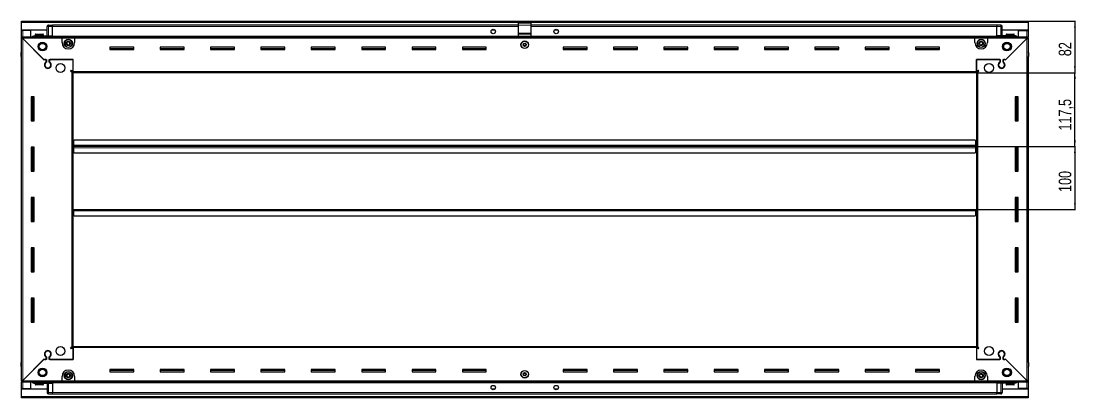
# Model space of a CAD drawing. Header units: millimetres. Extents: x 1132 to 7268, y -1337 to 1928.
# Drawn here: x 5592 to 7268, y 1148 to 1747 of the extents above; entities that cross this region are included whole.
import ezdxf

# ---------------------------------------------------------------- set-up
doc = ezdxf.new("R2010")
doc.units = ezdxf.units.MM
doc.layers.add('FORMAT', color=7, linetype='Continuous')
doc.styles.add('SLDTEXTSTYLE0', font='TXT', dxfattribs={"width": 0.75})
doc.dimstyles.new('SLDDIMSTYLE0', dxfattribs={"dimtxt": 20, "dimasz": 10, "dimexe": 0, "dimexo": 0.0625, "dimgap": 5, "dimtad": 2, "dimdec": 1, "dimrnd": 1e-09, "dimzin": 12, "dimdsep": 46, "dimtxsty": 'SLDTEXTSTYLE0', "dimsah": 1, "dimcen": 0.09, "dimadec": 0, "dimazin": 3, "dimtfac": 1, "dimtofl": 0, "dimtmove": 0, "dimatfit": 3, "dimfxl": 0, "dimfrac": 2, "dimtolj": 1, "dimtzin": 12, "dimarcsym": 0})

# ---------------------------------------------------------------- blocks, each defined once
blk = doc.blocks.new('_D_6')
at = {"layer": 'FORMAT'}
for p, q in [((7191.8, 1746.6), (7267.3, 1746.6)), ((7266.3, 1746.6), (7266.3, 1664.6)), ((7109.8, 1664.6), (7267.3, 1664.6))]:
    blk.add_line(p, q, dxfattribs=at)
for points in [[(7266.3, 1746.6), (7264.8, 1736.6), (7267.8, 1736.6)], [(7266.3, 1664.6), (7267.8, 1674.6), (7264.8, 1674.6)]]:
    blk.add_solid(points, dxfattribs=at)
at = {"layer": 'FORMAT', "insert": (7240.5, 1690.8), "char_height": 20, "attachment_point": 1, "rotation": 90, "style": 'SLDTEXTSTYLE0'}
blk.add_mtext('82', dxfattribs=at)
blk = doc.blocks.new('_D_7')
at = {"layer": 'FORMAT'}
for p, q in [((7109.8, 1664.6), (7267.3, 1664.6)), ((7266.3, 1547.1), (7266.3, 1664.6)), ((7108.8, 1547.1), (7267.3, 1547.1))]:
    blk.add_line(p, q, dxfattribs=at)
for points in [[(7266.3, 1664.6), (7264.8, 1654.6), (7267.8, 1654.6)], [(7266.3, 1547.1), (7267.8, 1557.1), (7264.8, 1557.1)]]:
    blk.add_solid(points, dxfattribs=at)
at = {"layer": 'FORMAT', "insert": (7240.5, 1572.6), "char_height": 20, "attachment_point": 1, "rotation": 90, "style": 'SLDTEXTSTYLE0'}
blk.add_mtext('117,5', dxfattribs=at)
blk = doc.blocks.new('_D_8')
at = {"layer": 'FORMAT'}
for p, q in [((7108.8, 1547.1), (7267.3, 1547.1)), ((7266.3, 1547.1), (7266.3, 1447.1)), ((7108.8, 1447.1), (7267.3, 1447.1))]:
    blk.add_line(p, q, dxfattribs=at)
for points in [[(7266.3, 1547.1), (7264.8, 1537.1), (7267.8, 1537.1)], [(7266.3, 1447.1), (7267.8, 1457.1), (7264.8, 1457.1)]]:
    blk.add_solid(points, dxfattribs=at)
at = {"layer": 'FORMAT', "insert": (7240.5, 1474.9), "char_height": 20, "attachment_point": 1, "rotation": 90, "style": 'SLDTEXTSTYLE0'}
blk.add_mtext('100', dxfattribs=at)

msp = doc.modelspace()

# ---------------------------------------------------------------- linework, layer by layer
at = {"color": 7, "linetype": 'Continuous', "lineweight": 25}
for p, q in [((5592.8, 1746.6), (7191.8, 1746.6)), ((5592.8, 1744.5), (5592.8, 1746.6)), ((5592.8, 1732.1), (5592.8, 1744.5)), ((6382.3, 1743.6), (6402.3, 1743.6)), ((6382.3, 1740.34), (6382.3, 1743.6)), ((6402.3, 1740.34), (6402.3, 1743.6)), ((7191.8, 1746.6), (7191.8, 1744.5)), ((7191.8, 1744.5), (7191.8, 1732.1)), ((5633.8, 1732.1), (5592.8, 1732.1)), ((5592.8, 1731.6), (5592.8, 1732.1)), ((5592.8, 1731.6), (5594.9, 1731.6)), ((5592.8, 1721.35), (5592.8, 1731.6)), ((5594.3, 1731.6), (5594.3, 1732.1)), ((5607.8, 1731.6), (5594.9, 1731.6)), ((5607.8, 1721.35), (5607.8, 1731.6)), ((5633.8, 1723.1), (5633.8, 1738.1)), ((5634.48, 1739.6), (5634.48, 1739.6)), ((5635.8, 1740.1), (5642.3, 1740.1)), ((5635.8, 1740.1), (5642.3, 1740.1)), ((5642.3, 1740.1), (5642.3, 1740.1)), ((5642.3, 1740.1), (5642.3, 1740.1)), ((5642.3, 1740.1), (5642.3, 1738.1)), ((6382.3, 1739.95), (5642.3, 1739.95)), ((5642.3, 1723.1), (5642.3, 1738.1)), ((6345.17, 1732.1), (6339.43, 1732.1)), ((6382.3, 1727.19), (6382.3, 1740.34)), ((6382.3, 1726.1), (6382.3, 1727.19)), ((6382.3, 1726.1), (6402.3, 1726.1)), ((6382.3, 1722.6), (6382.3, 1726.1)), ((6402.3, 1727.19), (6402.3, 1740.34)), ((7142.3, 1739.95), (6402.3, 1739.95)), ((6402.3, 1726.1), (6402.3, 1727.19)), ((6402.3, 1722.6), (6402.3, 1726.1)), ((6445.17, 1732.1), (6439.43, 1732.1)), ((7142.3, 1740.1), (7142.3, 1740.1)), ((7148.8, 1740.1), (7142.3, 1740.1)), ((7148.8, 1740.1), (7142.3, 1740.1)), ((7142.3, 1740.1), (7142.3, 1738.1)), ((7142.3, 1723.1), (7142.3, 1738.1)), ((7150.8, 1738.1), (7150.8, 1738.1)), ((7150.8, 1723.1), (7150.8, 1738.1)), ((7191.8, 1732.1), (7150.8, 1732.1)), ((7176.8, 1721.35), (7176.8, 1731.6)), ((7176.8, 1731.6), (7189.7, 1731.6)), ((7189.7, 1731.6), (7191.8, 1731.6)), ((7190.3, 1731.6), (7190.3, 1732.1)), ((7191.8, 1731.6), (7191.8, 1732.1)), ((7191.8, 1731.6), (7191.8, 1721.35)), ((5592.8, 1719.85), (5592.8, 1721.35)), ((5592.8, 1721.35), (5593.8, 1721.35)), ((5592.8, 1719.35), (5592.8, 1719.85)), ((5592.8, 1719.85), (5593.8, 1719.85)), ((5592.8, 1174.85), (5592.8, 1719.35)), ((5594.3, 1719.35), (5592.8, 1719.35)), ((5593.8, 1719.85), (5593.8, 1721.35)), ((5593.8, 1721.35), (5657.3, 1721.35)), ((5594.4, 1719.25), (5628.3, 1685.35)), ((5629, 1684.65), (5594.9, 1718.75)), ((5613.3, 1723.1), (5642.3, 1723.1)), ((5614.8, 1725), (5614.8, 1723.1)), ((5615.6, 1725.8), (5627, 1725.8)), ((5627.8, 1723.1), (5627.8, 1725)), ((5642.3, 1723.1), (5642.3, 1722.6)), ((5642.3, 1721.95), (7142.3, 1721.95)), ((5657.3, 1719.25), (5657.3, 1721.35)), ((5657.3, 1721.35), (5677.3, 1721.35)), ((5657.3, 1719.85), (5677.3, 1719.85)), ((5657.3, 1712.35), (5657.3, 1719.25)), ((5677.3, 1721.35), (5677.3, 1719.25)), ((5677.3, 1721.35), (7107.3, 1721.35)), ((5677.3, 1719.25), (5677.3, 1712.35)), ((6382.3, 1722.6), (6402.3, 1722.6)), ((6386.3, 1722.6), (6386.3, 1721.95)), ((6388.8, 1721.95), (6388.8, 1722.6)), ((6395.8, 1721.95), (6395.8, 1722.6)), ((6398.3, 1721.95), (6398.3, 1722.6)), ((7107.3, 1719.25), (7107.3, 1721.35)), ((7107.3, 1721.35), (7127.3, 1721.35)), ((7107.3, 1719.85), (7127.3, 1719.85)), ((7107.3, 1712.35), (7107.3, 1719.25)), ((7127.3, 1721.35), (7190.8, 1721.35)), ((7127.3, 1721.35), (7127.3, 1719.25)), ((7127.3, 1719.25), (7127.3, 1712.35)), ((7142.3, 1723.1), (7142.3, 1722.6)), ((7171.3, 1723.1), (7142.3, 1723.1)), ((7189.7, 1718.75), (7155.6, 1684.65)), ((7156.3, 1685.35), (7190.2, 1719.25)), ((7156.8, 1725), (7156.8, 1723.1)), ((7157.6, 1725.8), (7169, 1725.8)), ((7169.8, 1723.1), (7169.8, 1725)), ((7190.3, 1719.35), (7191.8, 1719.35)), ((7190.8, 1719.85), (7190.8, 1721.35)), ((7190.8, 1721.35), (7191.8, 1721.35)), ((7190.8, 1719.85), (7191.8, 1719.85)), ((7191.8, 1719.85), (7191.8, 1721.35)), ((7191.8, 1719.85), (7191.8, 1719.35)), ((7191.8, 1719.35), (7191.8, 1174.85)), ((5592.3, 1696.6), (5592.3, 1690.1)), ((5592.3, 1690.1), (5592.3, 1696.6)), ((5771.3, 1705.1), (5733.3, 1705.1)), ((5733.3, 1705.1), (5733.3, 1701.6)), ((5771.3, 1702.35), (5733.3, 1702.35)), ((5733.3, 1701.6), (5771.3, 1701.6)), ((5771.3, 1701.6), (5771.3, 1705.1)), ((5851.3, 1705.1), (5813.3, 1705.1)), ((5813.3, 1705.1), (5813.3, 1701.6)), ((5851.3, 1702.35), (5813.3, 1702.35)), ((5813.3, 1701.6), (5851.3, 1701.6)), ((5851.3, 1701.6), (5851.3, 1705.1)), ((5931.3, 1705.1), (5893.3, 1705.1)), ((5893.3, 1705.1), (5893.3, 1701.6)), ((5931.3, 1702.35), (5893.3, 1702.35)), ((5893.3, 1701.6), (5931.3, 1701.6)), ((5931.3, 1701.6), (5931.3, 1705.1)), ((6011.3, 1705.1), (5973.3, 1705.1)), ((5973.3, 1705.1), (5973.3, 1701.6)), ((6011.3, 1702.35), (5973.3, 1702.35)), ((5973.3, 1701.6), (6011.3, 1701.6)), ((6011.3, 1701.6), (6011.3, 1705.1)), ((6091.3, 1705.1), (6053.3, 1705.1)), ((6053.3, 1705.1), (6053.3, 1701.6)), ((6091.3, 1702.35), (6053.3, 1702.35)), ((6053.3, 1701.6), (6091.3, 1701.6)), ((6091.3, 1701.6), (6091.3, 1705.1)), ((6171.3, 1705.1), (6133.3, 1705.1)), ((6133.3, 1705.1), (6133.3, 1701.6)), ((6171.3, 1702.35), (6133.3, 1702.35)), ((6133.3, 1701.6), (6171.3, 1701.6)), ((6171.3, 1701.6), (6171.3, 1705.1)), ((6251.3, 1705.1), (6213.3, 1705.1)), ((6213.3, 1705.1), (6213.3, 1701.6)), ((6251.3, 1702.35), (6213.3, 1702.35)), ((6213.3, 1701.6), (6251.3, 1701.6)), ((6251.3, 1701.6), (6251.3, 1705.1)), ((6331.3, 1705.1), (6293.3, 1705.1)), ((6293.3, 1705.1), (6293.3, 1701.6)), ((6331.3, 1702.35), (6293.3, 1702.35)), ((6293.3, 1701.6), (6331.3, 1701.6)), ((6331.3, 1701.6), (6331.3, 1705.1)), ((6491.3, 1705.1), (6453.3, 1705.1)), ((6453.3, 1705.1), (6453.3, 1701.6)), ((6491.3, 1702.35), (6453.3, 1702.35)), ((6453.3, 1701.6), (6491.3, 1701.6)), ((6491.3, 1701.6), (6491.3, 1705.1)), ((6571.3, 1705.1), (6533.3, 1705.1)), ((6533.3, 1705.1), (6533.3, 1701.6)), ((6571.3, 1702.35), (6533.3, 1702.35)), ((6533.3, 1701.6), (6571.3, 1701.6)), ((6571.3, 1701.6), (6571.3, 1705.1)), ((6651.3, 1705.1), (6613.3, 1705.1)), ((6613.3, 1705.1), (6613.3, 1701.6)), ((6651.3, 1702.35), (6613.3, 1702.35)), ((6613.3, 1701.6), (6651.3, 1701.6)), ((6651.3, 1701.6), (6651.3, 1705.1)), ((6731.3, 1705.1), (6693.3, 1705.1)), ((6693.3, 1705.1), (6693.3, 1701.6)), ((6731.3, 1702.35), (6693.3, 1702.35)), ((6693.3, 1701.6), (6731.3, 1701.6)), ((6731.3, 1701.6), (6731.3, 1705.1)), ((6811.3, 1705.1), (6773.3, 1705.1)), ((6773.3, 1705.1), (6773.3, 1701.6)), ((6811.3, 1702.35), (6773.3, 1702.35)), ((6773.3, 1701.6), (6811.3, 1701.6)), ((6811.3, 1701.6), (6811.3, 1705.1)), ((6891.3, 1705.1), (6853.3, 1705.1)), ((6853.3, 1705.1), (6853.3, 1701.6)), ((6891.3, 1702.35), (6853.3, 1702.35)), ((6853.3, 1701.6), (6891.3, 1701.6)), ((6891.3, 1701.6), (6891.3, 1705.1)), ((6971.3, 1705.1), (6933.3, 1705.1)), ((6933.3, 1705.1), (6933.3, 1701.6)), ((6971.3, 1702.35), (6933.3, 1702.35)), ((6933.3, 1701.6), (6971.3, 1701.6)), ((6971.3, 1701.6), (6971.3, 1705.1)), ((7051.3, 1705.1), (7013.3, 1705.1)), ((7013.3, 1705.1), (7013.3, 1701.6)), ((7051.3, 1702.35), (7013.3, 1702.35)), ((7013.3, 1701.6), (7051.3, 1701.6)), ((7051.3, 1701.6), (7051.3, 1705.1)), ((7191.8, 1697.93), (7191.8, 1697.93)), ((7192.3, 1696.6), (7192.3, 1690.1)), ((7192.3, 1690.1), (7192.3, 1696.6)), ((5592.3, 1690.1), (5592.3, 1690.1)), ((5592.8, 1690.1), (5592.3, 1690.1)), ((5592.45, 1690.1), (5592.45, 1204.1)), ((5628.3, 1685.35), (5632.5, 1685.35)), ((5629.7, 1685.35), (5629, 1684.65)), ((5631.8, 1685.35), (5629.7, 1685.35)), ((5631.8, 1685.35), (5631.8, 1681.46)), ((5632.5, 1685.35), (5632.5, 1681.07)), ((5637.1, 1685.35), (5674.8, 1685.35)), ((5637.1, 1681.07), (5637.1, 1685.35)), ((5637.8, 1681.46), (5637.8, 1685.35)), ((5674.8, 1685.35), (5637.8, 1685.35)), ((5674.8, 1666.7), (5674.8, 1685.35)), ((5674.8, 1668.1), (5674.8, 1685.35)), ((7109.8, 1685.35), (7147.5, 1685.35)), ((7109.8, 1666.7), (7109.8, 1685.35)), ((7109.8, 1685.35), (7109.8, 1668.1)), ((7146.8, 1685.35), (7109.8, 1685.35)), ((7146.8, 1685.35), (7146.8, 1681.46)), ((7147.5, 1685.35), (7147.5, 1681.07)), ((7152.1, 1685.35), (7156.3, 1685.35)), ((7152.1, 1681.07), (7152.1, 1685.35)), ((7154.9, 1685.35), (7152.8, 1685.35)), ((7152.8, 1681.46), (7152.8, 1685.35)), ((7155.6, 1684.65), (7154.9, 1685.35)), ((7191.8, 1690.1), (7192.3, 1690.1)), ((7192.15, 1204.1), (7192.15, 1690.1)), ((7192.3, 1690.1), (7192.3, 1690.1)), ((7192.3, 1690.1), (7192.3, 1690.1)), ((5632.8, 1672.49), (5632.8, 1671.73)), ((5671.95, 1668.1), (5674.8, 1668.1)), ((5672.7, 1666.1), (5671.95, 1666.1)), ((5672.7, 1666.1), (5674.8, 1666.1)), ((5674.8, 1667.1), (5672.8, 1667.1)), ((5672.8, 1667.1), (5672.8, 1666.1)), ((5674.8, 1664.6), (5674.8, 1666.7)), ((7109.8, 1664.6), (5674.8, 1664.6)), ((5674.8, 1229.6), (5674.8, 1664.6)), ((7109.8, 1668.1), (7112.65, 1668.1)), ((7111.8, 1667.1), (7109.8, 1667.1)), ((7109.8, 1666.7), (7109.8, 1664.6)), ((7109.8, 1666.1), (7111.9, 1666.1)), ((7109.8, 1664.6), (7109.8, 1229.6)), ((7111.8, 1666.1), (7111.8, 1667.1)), ((7112.65, 1666.1), (7111.9, 1666.1)), ((7151.8, 1672.49), (7151.8, 1671.73)), ((5613.3, 1626.1), (5608.3, 1626.1)), ((5608.3, 1626.1), (5608.3, 1588.1)), ((5610.45, 1588.1), (5610.45, 1626.1)), ((5612.24, 1588.1), (5612.24, 1626.1)), ((5612.28, 1588.1), (5612.28, 1626.1)), ((5613.3, 1588.1), (5613.3, 1626.1)), ((7171.3, 1626.1), (7171.3, 1588.1)), ((7176.3, 1626.1), (7171.3, 1626.1)), ((7172.32, 1626.1), (7172.32, 1588.1)), ((7172.36, 1626.1), (7172.36, 1588.1)), ((7174.15, 1626.1), (7174.15, 1588.1)), ((7176.3, 1588.1), (7176.3, 1626.1)), ((5608.3, 1588.1), (5613.3, 1588.1)), ((7171.3, 1588.1), (7176.3, 1588.1)), ((5613.3, 1546.1), (5608.3, 1546.1)), ((5608.3, 1546.1), (5608.3, 1508.1)), ((5610.45, 1508.1), (5610.45, 1546.1)), ((5612.24, 1508.1), (5612.24, 1546.1)), ((5612.28, 1508.1), (5612.28, 1546.1)), ((5613.3, 1508.1), (5613.3, 1546.1)), ((5675.55, 1547.1), (5674.8, 1547.1)), ((5675.8, 1549.95), (5675.55, 1549.95)), ((5675.55, 1549.95), (5675.55, 1547.1)), ((5675.55, 1547.1), (5675.55, 1544.25)), ((5675.55, 1544.25), (5675.8, 1544.25)), ((5676.8, 1557.1), (5675.8, 1556.1)), ((5675.8, 1556.1), (5675.8, 1549.2)), ((5675.8, 1547.1), (5675.8, 1549.2)), ((7108.8, 1547.1), (5675.8, 1547.1)), ((5675.8, 1545), (5675.8, 1547.1)), ((5675.8, 1545), (5675.8, 1538.1)), ((7107.8, 1557.1), (5676.8, 1557.1)), ((7108.8, 1556.1), (7107.8, 1557.1)), ((7108.8, 1549.2), (7108.8, 1556.1)), ((7109.05, 1549.95), (7108.8, 1549.95)), ((7108.8, 1549.2), (7108.8, 1547.1)), ((7108.8, 1547.1), (7108.8, 1545)), ((7108.8, 1538.1), (7108.8, 1545)), ((7108.8, 1544.25), (7109.05, 1544.25)), ((7109.05, 1547.1), (7109.05, 1549.95)), ((7109.8, 1547.1), (7109.05, 1547.1)), ((7109.05, 1544.25), (7109.05, 1547.1)), ((7171.3, 1546.1), (7171.3, 1508.1)), ((7176.3, 1546.1), (7171.3, 1546.1)), ((7172.32, 1546.1), (7172.32, 1508.1)), ((7172.36, 1546.1), (7172.36, 1508.1)), ((7174.15, 1546.1), (7174.15, 1508.1)), ((7176.3, 1508.1), (7176.3, 1546.1)), ((5675.8, 1538.1), (5676.8, 1537.1)), ((5676.8, 1537.1), (7107.8, 1537.1)), ((7107.8, 1537.1), (7108.8, 1538.1)), ((5608.3, 1508.1), (5613.3, 1508.1)), ((7171.3, 1508.1), (7176.3, 1508.1)), ((5613.3, 1466.1), (5608.3, 1466.1)), ((5608.3, 1466.1), (5608.3, 1428.1)), ((5610.45, 1428.1), (5610.45, 1466.1)), ((5612.24, 1428.1), (5612.24, 1466.1)), ((5612.28, 1428.1), (5612.28, 1466.1)), ((5613.3, 1428.1), (5613.3, 1466.1)), ((7171.3, 1466.1), (7171.3, 1428.1)), ((7176.3, 1466.1), (7171.3, 1466.1)), ((7172.32, 1466.1), (7172.32, 1428.1)), ((7172.36, 1466.1), (7172.36, 1428.1)), ((7174.15, 1466.1), (7174.15, 1428.1)), ((7176.3, 1428.1), (7176.3, 1466.1)), ((5674.8, 1447.1), (5675.55, 1447.1)), ((5675.55, 1447.1), (5675.55, 1444.25)), ((5675.55, 1444.25), (5675.8, 1444.25)), ((5675.8, 1445), (5675.8, 1447.1)), ((5675.8, 1447.1), (7108.8, 1447.1)), ((5675.8, 1445), (5675.8, 1438.1)), ((7108.8, 1447.1), (7108.8, 1445)), ((7108.8, 1438.1), (7108.8, 1445)), ((7108.8, 1444.25), (7109.05, 1444.25)), ((7109.05, 1444.25), (7109.05, 1447.1)), ((7109.05, 1447.1), (7109.8, 1447.1)), ((5608.3, 1428.1), (5613.3, 1428.1)), ((5675.8, 1438.1), (5676.8, 1437.1)), ((5676.8, 1437.1), (7107.8, 1437.1)), ((7107.8, 1437.1), (7108.8, 1438.1)), ((7171.3, 1428.1), (7176.3, 1428.1)), ((5613.3, 1386.1), (5608.3, 1386.1)), ((5608.3, 1386.1), (5608.3, 1348.1)), ((5610.45, 1348.1), (5610.45, 1386.1)), ((5612.24, 1348.1), (5612.24, 1386.1)), ((5612.28, 1348.1), (5612.28, 1386.1)), ((5613.3, 1348.1), (5613.3, 1386.1)), ((7171.3, 1386.1), (7171.3, 1348.1)), ((7176.3, 1386.1), (7171.3, 1386.1)), ((7172.32, 1386.1), (7172.32, 1348.1)), ((7172.36, 1386.1), (7172.36, 1348.1)), ((7174.15, 1386.1), (7174.15, 1348.1)), ((7176.3, 1348.1), (7176.3, 1386.1)), ((5608.3, 1348.1), (5613.3, 1348.1)), ((7171.3, 1348.1), (7176.3, 1348.1)), ((5613.3, 1306.1), (5608.3, 1306.1)), ((5608.3, 1306.1), (5608.3, 1268.1)), ((5610.45, 1268.1), (5610.45, 1306.1)), ((5612.24, 1268.1), (5612.24, 1306.1)), ((5612.28, 1268.1), (5612.28, 1306.1)), ((5613.3, 1268.1), (5613.3, 1306.1)), ((7171.3, 1306.1), (7171.3, 1268.1)), ((7176.3, 1306.1), (7171.3, 1306.1)), ((7172.32, 1306.1), (7172.32, 1268.1)), ((7172.36, 1306.1), (7172.36, 1268.1)), ((7174.15, 1306.1), (7174.15, 1268.1)), ((7176.3, 1268.1), (7176.3, 1306.1)), ((5608.3, 1268.1), (5613.3, 1268.1)), ((7171.3, 1268.1), (7176.3, 1268.1)), ((5671.95, 1228.1), (5672.7, 1228.1)), ((5674.8, 1226.1), (5671.95, 1226.1)), ((5674.8, 1228.1), (5672.7, 1228.1)), ((5672.8, 1228.1), (5672.8, 1227.1)), ((5672.8, 1227.1), (5674.8, 1227.1)), ((5674.8, 1227.5), (5674.8, 1229.6)), ((5674.8, 1229.6), (7109.8, 1229.6)), ((5674.8, 1227.5), (5674.8, 1208.85)), ((5674.8, 1208.85), (5674.8, 1226.1)), ((7109.8, 1229.6), (7109.8, 1227.5)), ((7111.9, 1228.1), (7109.8, 1228.1)), ((7109.8, 1227.5), (7109.8, 1208.85)), ((7109.8, 1227.1), (7111.8, 1227.1)), ((7109.8, 1226.1), (7109.8, 1208.85)), ((7112.65, 1226.1), (7109.8, 1226.1)), ((7111.8, 1227.1), (7111.8, 1228.1)), ((7111.9, 1228.1), (7112.65, 1228.1)), ((5628.3, 1208.85), (5594.4, 1174.95)), ((5594.9, 1175.45), (5629, 1209.55)), ((5632.5, 1208.85), (5628.3, 1208.85)), ((5629, 1209.55), (5629.7, 1208.85)), ((5629.7, 1208.85), (5631.8, 1208.85)), ((5631.8, 1212.74), (5631.8, 1208.85)), ((5632.5, 1213.14), (5632.5, 1208.85)), ((5632.8, 1222.48), (5632.8, 1221.72)), ((5637.1, 1208.85), (5637.1, 1213.14)), ((5674.8, 1208.85), (5637.1, 1208.85)), ((5637.8, 1208.85), (5637.8, 1212.74)), ((5637.8, 1208.85), (5674.8, 1208.85)), ((7147.5, 1208.85), (7109.8, 1208.85)), ((7109.8, 1208.85), (7146.8, 1208.85)), ((7146.8, 1212.74), (7146.8, 1208.85)), ((7147.5, 1213.14), (7147.5, 1208.85)), ((7151.8, 1222.48), (7151.8, 1221.72)), ((7152.1, 1208.85), (7152.1, 1213.14)), ((7156.3, 1208.85), (7152.1, 1208.85)), ((7152.8, 1208.85), (7152.8, 1212.74)), ((7152.8, 1208.85), (7154.9, 1208.85)), ((7154.9, 1208.85), (7155.6, 1209.55)), ((7155.6, 1209.55), (7189.7, 1175.45)), ((7190.2, 1174.95), (7156.3, 1208.85)), ((5592.3, 1204.1), (5592.3, 1204.1)), ((5592.3, 1197.6), (5592.3, 1204.1)), ((5592.3, 1204.1), (5592.3, 1204.1)), ((5592.3, 1204.1), (5592.3, 1197.6)), ((5592.8, 1204.1), (5592.3, 1204.1)), ((5592.8, 1196.28), (5592.8, 1196.28)), ((5771.3, 1192.6), (5733.3, 1192.6)), ((5733.3, 1192.6), (5733.3, 1189.1)), ((5733.3, 1191.85), (5771.3, 1191.85)), ((5771.3, 1189.1), (5771.3, 1192.6)), ((5851.3, 1192.6), (5813.3, 1192.6)), ((5813.3, 1192.6), (5813.3, 1189.1)), ((5813.3, 1191.85), (5851.3, 1191.85)), ((5851.3, 1189.1), (5851.3, 1192.6)), ((5931.3, 1192.6), (5893.3, 1192.6)), ((5893.3, 1192.6), (5893.3, 1189.1)), ((5893.3, 1191.85), (5931.3, 1191.85)), ((5931.3, 1189.1), (5931.3, 1192.6)), ((6011.3, 1192.6), (5973.3, 1192.6)), ((5973.3, 1192.6), (5973.3, 1189.1)), ((5973.3, 1191.85), (6011.3, 1191.85)), ((6011.3, 1189.1), (6011.3, 1192.6)), ((6091.3, 1192.6), (6053.3, 1192.6)), ((6053.3, 1192.6), (6053.3, 1189.1)), ((6053.3, 1191.85), (6091.3, 1191.85)), ((6091.3, 1189.1), (6091.3, 1192.6)), ((6171.3, 1192.6), (6133.3, 1192.6)), ((6133.3, 1192.6), (6133.3, 1189.1)), ((6133.3, 1191.85), (6171.3, 1191.85)), ((6171.3, 1189.1), (6171.3, 1192.6)), ((6251.3, 1192.6), (6213.3, 1192.6)), ((6213.3, 1192.6), (6213.3, 1189.1)), ((6213.3, 1191.85), (6251.3, 1191.85)), ((6251.3, 1189.1), (6251.3, 1192.6)), ((6331.3, 1192.6), (6293.3, 1192.6)), ((6293.3, 1192.6), (6293.3, 1189.1)), ((6293.3, 1191.85), (6331.3, 1191.85)), ((6331.3, 1189.1), (6331.3, 1192.6)), ((6491.3, 1192.6), (6453.3, 1192.6)), ((6453.3, 1192.6), (6453.3, 1189.1)), ((6453.3, 1191.85), (6491.3, 1191.85)), ((6491.3, 1189.1), (6491.3, 1192.6)), ((6571.3, 1192.6), (6533.3, 1192.6)), ((6533.3, 1192.6), (6533.3, 1189.1)), ((6533.3, 1191.85), (6571.3, 1191.85)), ((6571.3, 1189.1), (6571.3, 1192.6)), ((6651.3, 1192.6), (6613.3, 1192.6)), ((6613.3, 1192.6), (6613.3, 1189.1)), ((6613.3, 1191.85), (6651.3, 1191.85)), ((6651.3, 1189.1), (6651.3, 1192.6)), ((6731.3, 1192.6), (6693.3, 1192.6)), ((6693.3, 1192.6), (6693.3, 1189.1)), ((6693.3, 1191.85), (6731.3, 1191.85)), ((6731.3, 1189.1), (6731.3, 1192.6)), ((6811.3, 1192.6), (6773.3, 1192.6)), ((6773.3, 1192.6), (6773.3, 1189.1)), ((6773.3, 1191.85), (6811.3, 1191.85)), ((6811.3, 1189.1), (6811.3, 1192.6)), ((6891.3, 1192.6), (6853.3, 1192.6)), ((6853.3, 1192.6), (6853.3, 1189.1)), ((6853.3, 1191.85), (6891.3, 1191.85)), ((6891.3, 1189.1), (6891.3, 1192.6)), ((6971.3, 1192.6), (6933.3, 1192.6)), ((6933.3, 1192.6), (6933.3, 1189.1)), ((6933.3, 1191.85), (6971.3, 1191.85)), ((6971.3, 1189.1), (6971.3, 1192.6)), ((7051.3, 1192.6), (7013.3, 1192.6)), ((7013.3, 1192.6), (7013.3, 1189.1)), ((7013.3, 1191.85), (7051.3, 1191.85)), ((7051.3, 1189.1), (7051.3, 1192.6)), ((7191.8, 1204.1), (7192.3, 1204.1)), ((7192.3, 1204.1), (7192.3, 1204.1)), ((7192.3, 1197.6), (7192.3, 1204.1)), ((7192.3, 1204.1), (7192.3, 1197.6)), ((5592.8, 1174.35), (5592.8, 1174.85)), ((5594.3, 1174.85), (5592.8, 1174.85)), ((5592.8, 1174.35), (5592.8, 1172.85)), ((5593.8, 1174.35), (5592.8, 1174.35)), ((5593.8, 1174.35), (5593.8, 1172.85)), ((5657.3, 1174.95), (5657.3, 1181.85)), ((5657.3, 1172.85), (5657.3, 1174.95)), ((5677.3, 1174.35), (5657.3, 1174.35)), ((5677.3, 1181.85), (5677.3, 1174.95)), ((5677.3, 1174.95), (5677.3, 1172.85)), ((5733.3, 1189.1), (5771.3, 1189.1)), ((5813.3, 1189.1), (5851.3, 1189.1)), ((5893.3, 1189.1), (5931.3, 1189.1)), ((5973.3, 1189.1), (6011.3, 1189.1)), ((6053.3, 1189.1), (6091.3, 1189.1)), ((6133.3, 1189.1), (6171.3, 1189.1)), ((6213.3, 1189.1), (6251.3, 1189.1)), ((6293.3, 1189.1), (6331.3, 1189.1)), ((6453.3, 1189.1), (6491.3, 1189.1)), ((6533.3, 1189.1), (6571.3, 1189.1)), ((6613.3, 1189.1), (6651.3, 1189.1)), ((6693.3, 1189.1), (6731.3, 1189.1)), ((6773.3, 1189.1), (6811.3, 1189.1)), ((6853.3, 1189.1), (6891.3, 1189.1)), ((6933.3, 1189.1), (6971.3, 1189.1)), ((7013.3, 1189.1), (7051.3, 1189.1)), ((7107.3, 1174.95), (7107.3, 1181.85)), ((7107.3, 1172.85), (7107.3, 1174.95)), ((7127.3, 1174.35), (7107.3, 1174.35)), ((7127.3, 1181.85), (7127.3, 1174.95)), ((7127.3, 1174.95), (7127.3, 1172.85)), ((7190.3, 1174.85), (7191.8, 1174.85)), ((7190.8, 1174.35), (7190.8, 1172.85)), ((7191.8, 1174.35), (7190.8, 1174.35)), ((7191.8, 1174.85), (7191.8, 1174.35)), ((7191.8, 1174.35), (7191.8, 1172.85)), ((5592.8, 1162.6), (5592.8, 1172.85)), ((5593.8, 1172.85), (5592.8, 1172.85)), ((5594.9, 1162.6), (5592.8, 1162.6)), ((5592.8, 1162.1), (5592.8, 1162.6)), ((5592.8, 1162.1), (5633.8, 1162.1)), ((5592.8, 1149.7), (5592.8, 1162.1)), ((5657.3, 1172.85), (5593.8, 1172.85)), ((5594.3, 1162.1), (5594.3, 1162.6)), ((5594.9, 1162.6), (5607.8, 1162.6)), ((5607.8, 1162.6), (5607.8, 1172.85)), ((5613.3, 1171.1), (5642.3, 1171.1)), ((5614.8, 1171.1), (5614.8, 1169.2)), ((5619.38, 1168.4), (5615.6, 1168.4)), ((5627, 1168.4), (5619.38, 1168.4)), ((5627.8, 1169.2), (5627.8, 1171.1)), ((5633.8, 1171.1), (5633.8, 1156.1)), ((7142.3, 1172.25), (5642.3, 1172.25)), ((5642.3, 1171.1), (5642.3, 1171.6)), ((5642.3, 1171.1), (5642.3, 1156.1)), ((5677.3, 1172.85), (5657.3, 1172.85)), ((7107.3, 1172.85), (5677.3, 1172.85)), ((6339.43, 1162.1), (6345.17, 1162.1)), ((6439.43, 1162.1), (6445.17, 1162.1)), ((7127.3, 1172.85), (7107.3, 1172.85)), ((7190.8, 1172.85), (7127.3, 1172.85)), ((7142.3, 1171.1), (7142.3, 1171.6)), ((7171.3, 1171.1), (7142.3, 1171.1)), ((7142.3, 1171.1), (7142.3, 1156.1)), ((7150.8, 1171.1), (7150.8, 1156.1)), ((7150.8, 1162.1), (7191.8, 1162.1)), ((7156.8, 1171.1), (7156.8, 1169.2)), ((7164.59, 1168.4), (7157.6, 1168.4)), ((7169, 1168.4), (7164.59, 1168.4)), ((7169.8, 1169.2), (7169.8, 1171.1)), ((7176.8, 1162.6), (7176.8, 1172.85)), ((7189.7, 1162.6), (7176.8, 1162.6)), ((7191.8, 1162.6), (7189.7, 1162.6)), ((7190.3, 1162.1), (7190.3, 1162.6)), ((7191.8, 1172.85), (7190.8, 1172.85)), ((7191.8, 1172.85), (7191.8, 1162.6)), ((7191.8, 1162.1), (7191.8, 1162.6)), ((7191.8, 1162.1), (7191.8, 1149.7)), ((5592.8, 1147.6), (5592.8, 1149.7)), ((7191.8, 1147.6), (5592.8, 1147.6)), ((5633.8, 1156.1), (5633.8, 1156.1)), ((5635.8, 1154.1), (5642.3, 1154.1)), ((5635.8, 1154.1), (5642.3, 1154.1)), ((5642.3, 1154.1), (5642.3, 1156.1)), ((5642.3, 1154.25), (7142.3, 1154.25)), ((5642.3, 1154.1), (5642.3, 1154.1)), ((7142.3, 1154.1), (7142.3, 1156.1)), ((7142.3, 1154.1), (7142.3, 1154.1)), ((7148.8, 1154.1), (7142.3, 1154.1)), ((7142.3, 1154.1), (7142.3, 1154.1)), ((7148.8, 1154.1), (7142.3, 1154.1)), ((7150.12, 1154.6), (7150.12, 1154.6)), ((7191.8, 1149.7), (7191.8, 1147.6))]:
    msp.add_line(p, q, dxfattribs=at)
at = {"color": 8, "linetype": 'Continuous', "lineweight": 18}
for p, q in [((7191.8, 1744.5), (5592.8, 1744.5)), ((5594.9, 1731.6), (5594.9, 1732.1)), ((5594.9, 1721.35), (5594.9, 1731.6)), ((5633.8, 1738.1), (5635.8, 1738.1)), ((5635.8, 1740.1), (5635.8, 1738.1)), ((5635.8, 1738.1), (5635.8, 1723.1)), ((5642.3, 1738.1), (5635.8, 1738.1)), ((6382.3, 1737.95), (5642.3, 1737.95)), ((6382.3, 1740.34), (6402.3, 1740.34)), ((6382.3, 1727.19), (6402.3, 1727.19)), ((7142.3, 1737.95), (6402.3, 1737.95)), ((7142.3, 1738.1), (7148.8, 1738.1)), ((7148.8, 1740.1), (7148.8, 1738.1)), ((7150.8, 1738.1), (7148.8, 1738.1)), ((7148.8, 1738.1), (7148.8, 1723.1)), ((7189.7, 1732.1), (7189.7, 1731.6)), ((7189.7, 1731.6), (7189.7, 1721.35)), ((5657.3, 1719.25), (5594.4, 1719.25)), ((5594.9, 1718.75), (5594.9, 1175.45)), ((5614.8, 1725), (5627.8, 1725)), ((6382.3, 1722.6), (5642.3, 1722.6)), ((7142.3, 1721.37), (5642.3, 1721.37)), ((5657.3, 1719.25), (5677.3, 1719.25)), ((7107.3, 1719.25), (5677.3, 1719.25)), ((6388.3, 1721.95), (6388.3, 1722.6)), ((6396.3, 1721.95), (6396.3, 1722.6)), ((7142.3, 1722.6), (6402.3, 1722.6)), ((7107.3, 1719.25), (7127.3, 1719.25)), ((7190.2, 1719.25), (7127.3, 1719.25)), ((7156.8, 1725), (7169.8, 1725)), ((7189.7, 1175.45), (7189.7, 1718.75)), ((5592.8, 1696.6), (5592.3, 1696.6)), ((7191.8, 1696.6), (7192.3, 1696.6)), ((5672.7, 1228.1), (5672.7, 1666.1)), ((5674.8, 1666.7), (7109.8, 1666.7)), ((7111.9, 1666.1), (7111.9, 1228.1)), ((5609.8, 1626.1), (5609.8, 1588.1)), ((5611.04, 1626.1), (5611.04, 1588.1)), ((7173.56, 1588.1), (7173.56, 1626.1)), ((7174.8, 1588.1), (7174.8, 1626.1)), ((5609.8, 1546.1), (5609.8, 1508.1)), ((5611.04, 1546.1), (5611.04, 1508.1)), ((7108.8, 1549.2), (5675.8, 1549.2)), ((5675.8, 1545), (7108.8, 1545)), ((7173.56, 1508.1), (7173.56, 1546.1)), ((7174.8, 1508.1), (7174.8, 1546.1)), ((5609.8, 1466.1), (5609.8, 1428.1)), ((5611.04, 1466.1), (5611.04, 1428.1)), ((7173.56, 1428.1), (7173.56, 1466.1)), ((7174.8, 1428.1), (7174.8, 1466.1)), ((5675.8, 1445), (7108.8, 1445)), ((5609.8, 1386.1), (5609.8, 1348.1)), ((5611.04, 1386.1), (5611.04, 1348.1)), ((7173.56, 1348.1), (7173.56, 1386.1)), ((7174.8, 1348.1), (7174.8, 1386.1)), ((5609.8, 1306.1), (5609.8, 1268.1)), ((5611.04, 1306.1), (5611.04, 1268.1)), ((7173.56, 1268.1), (7173.56, 1306.1)), ((7174.8, 1268.1), (7174.8, 1306.1)), ((7109.8, 1227.5), (5674.8, 1227.5)), ((5592.8, 1197.6), (5592.3, 1197.6)), ((7191.8, 1197.6), (7192.3, 1197.6)), ((5594.4, 1174.95), (5657.3, 1174.95)), ((5677.3, 1174.95), (5657.3, 1174.95)), ((5677.3, 1174.95), (7107.3, 1174.95)), ((7127.3, 1174.95), (7107.3, 1174.95)), ((7127.3, 1174.95), (7190.2, 1174.95)), ((5594.9, 1162.6), (5594.9, 1172.85)), ((5594.9, 1162.1), (5594.9, 1162.6)), ((5619.1, 1169.2), (5614.8, 1169.2)), ((5627.8, 1169.2), (5619.1, 1169.2)), ((5635.8, 1156.1), (5635.8, 1171.1)), ((5642.3, 1172.84), (7142.3, 1172.84)), ((5642.3, 1171.6), (7142.3, 1171.6)), ((5642.3, 1156.25), (7142.3, 1156.25)), ((7148.8, 1156.1), (7148.8, 1171.1)), ((7164.77, 1169.2), (7156.8, 1169.2)), ((7169.8, 1169.2), (7164.77, 1169.2)), ((7189.7, 1172.85), (7189.7, 1162.6)), ((7189.7, 1162.6), (7189.7, 1162.1)), ((7191.8, 1149.7), (5592.8, 1149.7)), ((5633.8, 1156.1), (5635.8, 1156.1)), ((5635.8, 1154.1), (5635.8, 1156.1)), ((5642.3, 1156.1), (5635.8, 1156.1)), ((7142.3, 1156.1), (7148.8, 1156.1)), ((7150.8, 1156.1), (7148.8, 1156.1)), ((7148.8, 1154.1), (7148.8, 1156.1))]:
    msp.add_line(p, q, dxfattribs=at)
at = {"color": 7, "linetype": 'Continuous', "lineweight": 25}
for centre, radius in [((6342.3, 1730.1), 3.5), ((6442.3, 1730.1), 3.5), ((5626.3, 1706.1), 7), ((5626.3, 1706.1), 6.02), ((5626.3, 1706.1), 5.1), ((5667.3, 1711.1), 6.5), ((5667.3, 1711.1), 3.46), ((6392.3, 1709.1), 6), ((6392.3, 1708.95), 5.79), ((6392.3, 1708.95), 1.85), ((7117.3, 1711.1), 6.5), ((7117.3, 1711.1), 3.46), ((7158.3, 1706.1), 7), ((7158.3, 1706.1), 6.02), ((7158.3, 1706.1), 5.1), ((5654.8, 1672.1), 7), ((7129.8, 1672.1), 7), ((5654.8, 1222.1), 7), ((7129.8, 1222.1), 7), ((5626.3, 1188.1), 7), ((5626.3, 1188.1), 6.03), ((5626.3, 1188.1), 5.1), ((6392.3, 1185.1), 6), ((6392.3, 1185.25), 5.79), ((7158.3, 1188.1), 7), ((7158.3, 1188.1), 6.02), ((7158.3, 1188.1), 5.1), ((5667.3, 1183.1), 6.5), ((5667.3, 1183.1), 3.46), ((6392.3, 1185.25), 1.85), ((7117.3, 1183.1), 6.5), ((7117.3, 1183.1), 3.46), ((6342.3, 1164.1), 3.5), ((6442.3, 1164.1), 3.5)]:
    msp.add_circle(centre, radius, dxfattribs=at)
at = {"color": 8, "linetype": 'Continuous', "lineweight": 18}
for centre in [(5667.3, 1711.1), (7117.3, 1711.1), (5667.3, 1183.1), (7117.3, 1183.1)]:
    msp.add_circle(centre, 5.7, dxfattribs=at)
at = {"color": 7, "linetype": 'Continuous', "lineweight": 25}
for centre, radius, start, end in [((5635.8, 1738.1), 2, 90, 180), ((5635.8, 1738.1), 2, 90, 131.40962), ((7148.8, 1738.1), 2, 0, 90), ((7148.8, 1738.1), 2, 0, 90), ((5615.6, 1725), 0.8, 90, 180), ((5627, 1725), 0.8, 0, 90), ((5633.6, 1723.3), 0.2, 270, 0), ((5667.3, 1712.35), 10, 180, 270), ((5667.3, 1711.1), 2.5, 134.01559, 194.01559), ((5667.3, 1711.1), 2.5, 194.01559, 254.01559), ((5667.3, 1711.1), 2.5, 74.01559, 134.01559), ((5667.3, 1711.1), 2.5, 254.01559, 314.01559), ((5667.3, 1712.35), 10, 270, 0), ((5667.3, 1711.1), 2.5, 14.01559, 74.01559), ((5667.3, 1711.1), 2.5, 314.01559, 14.01559), ((7117.3, 1712.35), 10, 180, 270), ((7117.3, 1711.1), 2.5, 160.11158, 220.11158), ((7117.3, 1711.1), 2.5, 100.11158, 160.11158), ((7117.3, 1711.1), 2.5, 220.11158, 280.11158), ((7117.3, 1711.1), 2.5, 40.11158, 100.11158), ((7117.3, 1712.35), 10, 270, 0), ((7117.3, 1711.1), 2.5, 280.11158, 340.11158), ((7117.3, 1711.1), 2.5, 340.11158, 40.11158), ((7151, 1723.3), 0.2, 180, 270), ((7157.6, 1725), 0.8, 90, 180), ((7169, 1725), 0.8, 0, 90), ((5594.3, 1696.6), 2, 138.57492, 180), ((5594.3, 1696.6), 2, 138.59038, 180), ((7190.3, 1696.6), 2, 0, 41.39416), ((5634.8, 1676.85), 5.5, 123.05573, 56.94427), ((5634.8, 1676.85), 4.8, 118.63099, 61.36901), ((7149.8, 1676.85), 5.5, 123.05573, 56.94427), ((7149.8, 1676.85), 4.8, 118.63099, 61.36901), ((5671.95, 1667.1), 1, 90, 270), ((7112.65, 1667.1), 1, 270, 90), ((5671.95, 1227.1), 1, 90, 270), ((7112.65, 1227.1), 1, 270, 90), ((5634.8, 1217.35), 5.5, 303.05573, 236.94427), ((5634.8, 1217.35), 4.8, 298.63099, 241.36901), ((7149.8, 1217.35), 5.5, 303.05573, 236.94427), ((7149.8, 1217.35), 4.8, 298.63099, 241.36901), ((5594.3, 1197.6), 2, 180, 221.39416), ((5667.3, 1181.85), 10, 90, 180), ((5667.3, 1181.85), 10, 0, 90), ((7117.3, 1181.85), 10, 90, 180), ((7117.3, 1181.85), 10, 0, 90), ((7190.3, 1197.6), 2, 318.57492, 0), ((7190.3, 1197.6), 2, 318.59038, 0), ((5667.3, 1183.1), 2.5, 127.47401, 187.47401), ((5667.3, 1183.1), 2.5, 187.47401, 247.47401), ((5667.3, 1183.1), 2.5, 67.47401, 127.47401), ((5667.3, 1183.1), 2.5, 247.47401, 307.47401), ((5667.3, 1183.1), 2.5, 7.47401, 67.47401), ((5667.3, 1183.1), 2.5, 307.47401, 7.47401), ((7117.3, 1183.1), 2.5, 147.04236, 207.04236), ((7117.3, 1183.1), 2.5, 207.04236, 267.04236), ((7117.3, 1183.1), 2.5, 87.04236, 147.04236), ((7117.3, 1183.1), 2.5, 267.04236, 327.04236), ((7117.3, 1183.1), 2.5, 27.04236, 87.04236), ((7117.3, 1183.1), 2.5, 327.04236, 27.04236), ((5615.6, 1169.2), 0.8, 180, 270), ((5627, 1169.2), 0.8, 270, 0), ((5633.6, 1170.9), 0.2, 0, 90), ((7151, 1170.9), 0.2, 90, 180), ((7157.6, 1169.2), 0.8, 180, 270), ((7169, 1169.2), 0.8, 270, 0), ((5635.8, 1156.1), 2, 180, 270), ((5635.8, 1156.1), 2, 180, 270), ((7148.8, 1156.1), 2, 270, 0), ((7148.8, 1156.1), 2, 270, 288.58003), ((7148.8, 1156.1), 2, 303.94202, 311.40962)]:
    msp.add_arc(centre, radius, start, end, dxfattribs=at)
for points, knots in [([(5592.8, 1719.35), (5592.83, 1719.31), (5592.88, 1719.22), (5593.27, 1719.09), (5593.83, 1718.95), (5594.41, 1718.84), (5594.77, 1718.78), (5594.9, 1718.75)], [0, 0, 0, 0, 0.2302553, 0.4485219, 0.6667858, 0.8850496, 1, 1, 1, 1]), ([(5594.4, 1719.25), (5594.35, 1719.51), (5594.26, 1720), (5594.13, 1720.64), (5594, 1721.11), (5593.89, 1721.33), (5593.82, 1721.35), (5593.8, 1721.35)], [0, 0, 0, 0, 0.2302553, 0.4485219, 0.6667858, 0.8850496, 1, 1, 1, 1]), ([(5610.09, 1721.35), (5610.21, 1721.55), (5610.59, 1722.2), (5611.75, 1722.91), (5612.78, 1723.04), (5613.3, 1723.1)], [0, 0, 0, 0, 0.1822499, 0.5911249, 1, 1, 1, 1]), ([(5642.3, 1723.1), (5642.3, 1723.07), (5642.3, 1722.99), (5642.3, 1722.37), (5642.3, 1721.81), (5642.3, 1721.44), (5642.3, 1721.43)], [0, 0, 0, 0, 0.3302662, 0.6605324, 0.9907986, 1, 1, 1, 1]), ([(5664.53, 1711.9), (5664.9, 1712.26), (5665.59, 1712.93), (5666.28, 1713.59), (5666.6, 1713.91)], [0, 0, 0, 0, 0.5346859, 1, 1, 1, 1]), ([(5665.22, 1709.1), (5665.14, 1709.43), (5664.94, 1710.23), (5664.7, 1711.2), (5664.56, 1711.78), (5664.53, 1711.9)], [0, 0, 0, 0, 0.3629006, 0.8668753, 1, 1, 1, 1]), ([(5668, 1708.3), (5667.5, 1708.45), (5666.58, 1708.71), (5665.65, 1708.98), (5665.22, 1709.1)], [0, 0, 0, 0, 0.5346859, 1, 1, 1, 1]), ([(5666.6, 1713.91), (5667.1, 1713.76), (5668.02, 1713.5), (5668.95, 1713.23), (5669.38, 1713.11)], [0, 0, 0, 0, 0.5346859, 1, 1, 1, 1]), ([(5670.08, 1710.31), (5669.7, 1709.95), (5669.01, 1709.28), (5668.32, 1708.61), (5668, 1708.3)], [0, 0, 0, 0, 0.5346859, 1, 1, 1, 1]), ([(5669.38, 1713.11), (5669.41, 1712.99), (5669.55, 1712.41), (5669.79, 1711.44), (5669.99, 1710.64), (5670.08, 1710.31)], [0, 0, 0, 0, 0.1331247, 0.6370994, 1, 1, 1, 1]), ([(6390.42, 1711.03), (6390.41, 1711.02), (6390.39, 1710.99), (6390.38, 1710.94), (6390.39, 1710.79), (6390.49, 1710.42), (6390.63, 1709.89), (6390.46, 1709.28), (6390.1, 1708.91), (6389.8, 1708.66), (6389.62, 1708.5), (6389.57, 1708.42), (6389.56, 1708.38), (6389.57, 1708.35), (6389.58, 1708.32), (6389.64, 1708.27), (6389.88, 1708.18), (6390.35, 1708.07), (6390.99, 1707.76), (6391.24, 1707.09), (6391.3, 1706.62), (6391.37, 1706.36), (6391.41, 1706.31), (6391.44, 1706.29), (6391.47, 1706.28), (6391.51, 1706.29), (6391.55, 1706.3), (6391.62, 1706.35), (6391.78, 1706.5), (6392.05, 1706.77), (6392.46, 1707.09), (6393.08, 1707.2), (6393.59, 1707.01), (6393.96, 1706.88), (6394.1, 1706.86), (6394.16, 1706.87), (6394.19, 1706.88), (6394.21, 1706.92), (6394.22, 1706.97), (6394.21, 1707.12), (6394.11, 1707.49), (6393.97, 1708.01), (6394.14, 1708.62), (6394.5, 1709), (6394.8, 1709.25), (6394.98, 1709.41), (6395.03, 1709.49), (6395.04, 1709.53), (6395.04, 1709.56), (6395.02, 1709.59), (6394.97, 1709.63), (6394.72, 1709.73), (6394.25, 1709.84), (6393.61, 1710.15), (6393.36, 1710.81), (6393.3, 1711.29), (6393.23, 1711.54), (6393.19, 1711.6), (6393.16, 1711.62), (6393.13, 1711.63), (6393.09, 1711.62), (6393.06, 1711.6), (6392.99, 1711.56), (6392.82, 1711.41), (6392.55, 1711.14), (6392.14, 1710.82), (6391.52, 1710.71), (6391.01, 1710.89), (6390.64, 1711.03), (6390.5, 1711.05), (6390.44, 1711.04), (6390.42, 1711.03), (6390.42, 1711.03)], [0, 0, 0, 0, 0.0020087, 0.00442, 0.0093647, 0.0255282, 0.0677053, 0.0957862, 0.1246456, 0.1503415, 0.1605194, 0.1633943, 0.1656965, 0.1672448, 0.1688741, 0.1707699, 0.1786058, 0.2119941, 0.2499945, 0.2879948, 0.3213831, 0.329219, 0.3311148, 0.3327441, 0.3342924, 0.3362166, 0.3385353, 0.3413178, 0.349662, 0.3753578, 0.4042173, 0.4322982, 0.4744753, 0.4906388, 0.4966691, 0.49844, 0.5, 0.5020087, 0.50442, 0.5093647, 0.5255282, 0.5677053, 0.5957862, 0.6246456, 0.6503415, 0.6605194, 0.6633943, 0.6656965, 0.6672448, 0.6688741, 0.6707699, 0.6786058, 0.7119941, 0.7499945, 0.7879948, 0.8213831, 0.829219, 0.8311148, 0.8327441, 0.8342924, 0.8362166, 0.8385353, 0.8413178, 0.849662, 0.8753578, 0.9042173, 0.9322982, 0.9744753, 0.9906388, 0.9966691, 0.99844, 1, 1, 1, 1]), ([(7114.46, 1710.6), (7114.5, 1710.72), (7114.7, 1711.28), (7115.04, 1712.21), (7115.32, 1712.99), (7115.44, 1713.31)], [0, 0, 0, 0, 0.13312467, 0.63709944, 1, 1, 1, 1]), ([(7116.32, 1708.39), (7115.99, 1708.78), (7115.36, 1709.52), (7114.75, 1710.26), (7114.46, 1710.6)], [0, 0, 0, 0, 0.5346859, 1, 1, 1, 1]), ([(7115.44, 1713.31), (7115.95, 1713.4), (7116.9, 1713.57), (7117.84, 1713.74), (7118.28, 1713.82)], [0, 0, 0, 0, 0.53468586, 1, 1, 1, 1]), ([(7118.28, 1713.82), (7118.61, 1713.42), (7119.24, 1712.69), (7119.85, 1711.95), (7120.14, 1711.61)], [0, 0, 0, 0, 0.5346859, 1, 1, 1, 1]), ([(7120.14, 1711.61), (7120.03, 1711.29), (7119.75, 1710.51), (7119.41, 1709.58), (7119.2, 1709.01), (7119.16, 1708.9)], [0, 0, 0, 0, 0.3629006, 0.8668753, 1, 1, 1, 1]), ([(7142.3, 1723.1), (7142.3, 1723.07), (7142.3, 1722.99), (7142.3, 1722.37), (7142.3, 1721.81), (7142.3, 1721.44), (7142.3, 1721.43)], [0, 0, 0, 0, 0.3302662, 0.6605324, 0.9907986, 1, 1, 1, 1]), ([(7174.52, 1721.35), (7174.4, 1721.55), (7174.01, 1722.2), (7172.85, 1722.91), (7171.82, 1723.04), (7171.3, 1723.1)], [0, 0, 0, 0, 0.1822499, 0.5911249, 1, 1, 1, 1]), ([(7189.7, 1718.75), (7189.95, 1718.8), (7190.45, 1718.89), (7191.09, 1719.02), (7191.55, 1719.15), (7191.77, 1719.27), (7191.79, 1719.33), (7191.8, 1719.35)], [0, 0, 0, 0, 0.2302553, 0.4485219, 0.6667858, 0.8850496, 1, 1, 1, 1]), ([(7190.8, 1721.35), (7190.75, 1721.33), (7190.66, 1721.28), (7190.53, 1720.88), (7190.4, 1720.32), (7190.29, 1719.75), (7190.22, 1719.38), (7190.2, 1719.25)], [0, 0, 0, 0, 0.2302553, 0.4485219, 0.6667858, 0.8850496, 1, 1, 1, 1]), ([(7119.16, 1708.9), (7118.65, 1708.81), (7117.7, 1708.64), (7116.76, 1708.47), (7116.32, 1708.39)], [0, 0, 0, 0, 0.5346859, 1, 1, 1, 1]), ([(5594.9, 1175.45), (5594.65, 1175.41), (5594.15, 1175.32), (5593.51, 1175.19), (5593.05, 1175.05), (5592.83, 1174.94), (5592.81, 1174.88), (5592.8, 1174.85)], [0, 0, 0, 0, 0.2302553, 0.4485219, 0.6667858, 0.8850496, 1, 1, 1, 1]), ([(5593.8, 1172.85), (5593.85, 1172.88), (5593.94, 1172.93), (5594.07, 1173.33), (5594.2, 1173.88), (5594.31, 1174.46), (5594.38, 1174.83), (5594.4, 1174.95)], [0, 0, 0, 0, 0.23025534, 0.4485219, 0.6667858, 0.88504963, 1, 1, 1, 1]), ([(5664.63, 1184.21), (5664.73, 1184.29), (5665.21, 1184.65), (5666, 1185.26), (5666.65, 1185.76), (5666.93, 1185.97)], [0, 0, 0, 0, 0.13312467, 0.63709944, 1, 1, 1, 1]), ([(5665.01, 1181.35), (5664.94, 1181.86), (5664.82, 1182.82), (5664.69, 1183.77), (5664.63, 1184.21)], [0, 0, 0, 0, 0.53468586, 1, 1, 1, 1]), ([(5667.68, 1180.24), (5667.2, 1180.44), (5666.31, 1180.81), (5665.42, 1181.18), (5665.01, 1181.35)], [0, 0, 0, 0, 0.5346859, 1, 1, 1, 1]), ([(5666.93, 1185.97), (5667.4, 1185.77), (5668.29, 1185.4), (5669.18, 1185.03), (5669.59, 1184.86)], [0, 0, 0, 0, 0.5346859, 1, 1, 1, 1]), ([(5669.97, 1182), (5669.69, 1181.79), (5669.04, 1181.29), (5668.25, 1180.68), (5667.78, 1180.32), (5667.68, 1180.24)], [0, 0, 0, 0, 0.3629006, 0.8668753, 1, 1, 1, 1]), ([(5669.59, 1184.86), (5669.66, 1184.35), (5669.78, 1183.39), (5669.91, 1182.44), (5669.97, 1182)], [0, 0, 0, 0, 0.5346859, 1, 1, 1, 1]), ([(6390.42, 1183.18), (6390.43, 1183.18), (6390.45, 1183.16), (6390.51, 1183.16), (6390.65, 1183.18), (6391.01, 1183.32), (6391.52, 1183.5), (6392.14, 1183.39), (6392.55, 1183.07), (6392.83, 1182.79), (6393, 1182.63), (6393.09, 1182.59), (6393.13, 1182.58), (6393.16, 1182.59), (6393.19, 1182.61), (6393.23, 1182.66), (6393.3, 1182.92), (6393.36, 1183.39), (6393.61, 1184.06), (6394.25, 1184.37), (6394.72, 1184.48), (6394.97, 1184.57), (6395.02, 1184.62), (6395.04, 1184.65), (6395.04, 1184.68), (6395.03, 1184.71), (6395.01, 1184.75), (6394.96, 1184.82), (6394.79, 1184.97), (6394.5, 1185.21), (6394.14, 1185.58), (6393.97, 1186.19), (6394.11, 1186.72), (6394.21, 1187.1), (6394.22, 1187.25), (6394.2, 1187.3), (6394.19, 1187.33), (6394.15, 1187.35), (6394.09, 1187.35), (6393.95, 1187.33), (6393.59, 1187.19), (6393.08, 1187.01), (6392.46, 1187.12), (6392.05, 1187.44), (6391.78, 1187.72), (6391.6, 1187.88), (6391.51, 1187.92), (6391.47, 1187.93), (6391.44, 1187.92), (6391.41, 1187.9), (6391.37, 1187.84), (6391.3, 1187.59), (6391.24, 1187.11), (6390.99, 1186.45), (6390.35, 1186.14), (6389.88, 1186.03), (6389.64, 1185.93), (6389.58, 1185.89), (6389.57, 1185.86), (6389.56, 1185.83), (6389.57, 1185.79), (6389.59, 1185.76), (6389.64, 1185.69), (6389.81, 1185.54), (6390.1, 1185.3), (6390.46, 1184.92), (6390.63, 1184.31), (6390.49, 1183.79), (6390.39, 1183.41), (6390.38, 1183.26), (6390.4, 1183.21), (6390.41, 1183.19), (6390.42, 1183.18)], [0, 0, 0, 0, 0.0020087, 0.00442, 0.0093647, 0.0255282, 0.0677053, 0.0957862, 0.1246456, 0.1503415, 0.1605194, 0.1633943, 0.1656965, 0.1672448, 0.1688741, 0.1707699, 0.1786058, 0.2119941, 0.2499945, 0.2879948, 0.3213831, 0.329219, 0.3311148, 0.3327441, 0.3342924, 0.3362166, 0.3385353, 0.3413178, 0.349662, 0.3753578, 0.4042173, 0.4322982, 0.4744753, 0.4906388, 0.4966691, 0.49844, 0.5, 0.5020087, 0.50442, 0.5093647, 0.5255282, 0.5677053, 0.5957862, 0.6246456, 0.6503415, 0.6605194, 0.6633943, 0.6656965, 0.6672448, 0.6688741, 0.6707699, 0.6786058, 0.7119941, 0.7499945, 0.7879948, 0.8213831, 0.829219, 0.8311148, 0.8327441, 0.8342924, 0.8362166, 0.8385353, 0.8413178, 0.849662, 0.8753578, 0.9042173, 0.9322982, 0.9744753, 0.9906388, 0.9966691, 0.99844, 1, 1, 1, 1]), ([(7114.42, 1183.25), (7114.7, 1183.69), (7115.22, 1184.5), (7115.75, 1185.3), (7115.99, 1185.68)], [0, 0, 0, 0, 0.5346859, 1, 1, 1, 1]), ([(7115.73, 1180.68), (7115.5, 1181.14), (7115.06, 1182), (7114.62, 1182.86), (7114.42, 1183.25)], [0, 0, 0, 0, 0.5346859, 1, 1, 1, 1]), ([(7118.61, 1180.53), (7118.27, 1180.55), (7117.45, 1180.59), (7116.45, 1180.64), (7115.86, 1180.68), (7115.73, 1180.68)], [0, 0, 0, 0, 0.3629006, 0.8668753, 1, 1, 1, 1]), ([(7115.99, 1185.68), (7116.11, 1185.67), (7116.71, 1185.64), (7117.7, 1185.59), (7118.53, 1185.54), (7118.87, 1185.53)], [0, 0, 0, 0, 0.1331247, 0.6370994, 1, 1, 1, 1]), ([(7120.18, 1182.96), (7119.9, 1182.52), (7119.38, 1181.71), (7118.86, 1180.91), (7118.61, 1180.53)], [0, 0, 0, 0, 0.5346859, 1, 1, 1, 1]), ([(7118.87, 1185.53), (7119.11, 1185.07), (7119.54, 1184.21), (7119.98, 1183.35), (7120.18, 1182.96)], [0, 0, 0, 0, 0.5346859, 1, 1, 1, 1]), ([(7191.8, 1174.85), (7191.77, 1174.9), (7191.72, 1174.99), (7191.33, 1175.12), (7190.77, 1175.25), (7190.19, 1175.37), (7189.83, 1175.43), (7189.7, 1175.45)], [0, 0, 0, 0, 0.2302553, 0.4485219, 0.6667858, 0.8850496, 1, 1, 1, 1]), ([(7190.2, 1174.95), (7190.25, 1174.7), (7190.34, 1174.21), (7190.47, 1173.57), (7190.6, 1173.1), (7190.71, 1172.88), (7190.78, 1172.86), (7190.8, 1172.85)], [0, 0, 0, 0, 0.2302553, 0.4485219, 0.6667858, 0.8850496, 1, 1, 1, 1]), ([(5610.09, 1172.85), (5610.21, 1172.65), (5610.59, 1172.01), (5611.75, 1171.3), (5612.78, 1171.17), (5613.3, 1171.1)], [0, 0, 0, 0, 0.1822499, 0.5911249, 1, 1, 1, 1]), ([(5642.3, 1171.1), (5642.3, 1171.14), (5642.3, 1171.22), (5642.3, 1171.84), (5642.3, 1172.41), (5642.3, 1172.81), (5642.3, 1172.84)], [0, 0, 0, 0, 0.3242788, 0.6485576, 0.9728365, 1, 1, 1, 1]), ([(7142.3, 1171.1), (7142.3, 1171.14), (7142.3, 1171.22), (7142.3, 1171.84), (7142.3, 1172.41), (7142.3, 1172.81), (7142.3, 1172.84)], [0, 0, 0, 0, 0.3242788, 0.6485576, 0.9728365, 1, 1, 1, 1]), ([(7174.52, 1172.85), (7174.4, 1172.65), (7174.01, 1172.01), (7172.85, 1171.3), (7171.82, 1171.17), (7171.3, 1171.1)], [0, 0, 0, 0, 0.1822499, 0.5911249, 1, 1, 1, 1])]:
    msp.add_open_spline(points, degree=3, knots=knots, dxfattribs=at)
for points in [[(5594.4, 1719.25), (5594.35, 1719.33), (5594.25, 1719.49), (5594.1, 1719.69), (5593.95, 1719.83), (5593.85, 1719.85), (5593.8, 1719.85)], [(5594.3, 1719.35), (5594.31, 1719.3), (5594.33, 1719.2), (5594.47, 1719.05), (5594.66, 1718.9), (5594.82, 1718.8), (5594.9, 1718.75)], [(7189.7, 1718.75), (7189.78, 1718.8), (7189.94, 1718.9), (7190.13, 1719.05), (7190.27, 1719.2), (7190.29, 1719.3), (7190.3, 1719.35)], [(7190.8, 1719.85), (7190.75, 1719.85), (7190.65, 1719.83), (7190.5, 1719.69), (7190.35, 1719.49), (7190.25, 1719.33), (7190.2, 1719.25)], [(5593.8, 1174.35), (5593.85, 1174.36), (5593.95, 1174.38), (5594.1, 1174.52), (5594.25, 1174.72), (5594.35, 1174.88), (5594.4, 1174.95)], [(5594.9, 1175.45), (5594.82, 1175.4), (5594.66, 1175.3), (5594.47, 1175.15), (5594.33, 1175), (5594.31, 1174.9), (5594.3, 1174.85)], [(7190.3, 1174.85), (7190.29, 1174.9), (7190.27, 1175), (7190.13, 1175.15), (7189.94, 1175.3), (7189.78, 1175.4), (7189.7, 1175.45)], [(7190.2, 1174.95), (7190.25, 1174.88), (7190.35, 1174.72), (7190.5, 1174.52), (7190.65, 1174.38), (7190.75, 1174.36), (7190.8, 1174.35)]]:
    msp.add_open_spline(points, degree=3, dxfattribs=at)
at = {"color": 8, "linetype": 'Continuous', "lineweight": 18}
for points in [[(5613.3, 1723.1), (5613.3, 1723.06), (5613.3, 1722.99), (5613.3, 1722.55), (5613.3, 1722.09), (5613.3, 1721.68), (5613.3, 1721.41), (5613.3, 1721.35)], [(7171.3, 1723.1), (7171.3, 1723.06), (7171.3, 1722.99), (7171.3, 1722.55), (7171.3, 1722.09), (7171.3, 1721.68), (7171.3, 1721.41), (7171.3, 1721.35)], [(5613.3, 1171.1), (5613.3, 1171.15), (5613.3, 1171.22), (5613.3, 1171.66), (5613.3, 1172.11), (5613.3, 1172.53), (5613.3, 1172.8), (5613.3, 1172.85)], [(7171.3, 1171.1), (7171.3, 1171.15), (7171.3, 1171.22), (7171.3, 1171.66), (7171.3, 1172.11), (7171.3, 1172.53), (7171.3, 1172.8), (7171.3, 1172.85)]]:
    msp.add_open_spline(points, degree=3, knots=[0, 0, 0, 0, 0.3597529, 0.5534142, 0.7511852, 0.9489563, 1, 1, 1, 1], dxfattribs=at)

# ---------------------------------------------------------------- dimensions: what is measured, and where the dimension line sits
at = {"layer": 'FORMAT'}
for base, p1, p2, picture, middle in [((7266.3, 1664.6), (7191.8, 1746.6), (7109.8, 1664.6), '_D_6', (7266.3, 1705.6)), ((7266.3, 1664.6), (7108.8, 1547.1), (7109.8, 1664.6), '_D_7', (7266.3, 1605.85)), ((7266.3, 1447.1), (7108.8, 1547.1), (7108.8, 1447.1), '_D_8', (7266.3, 1497.1))]:
    dim = msp.add_linear_dim(base=base, p1=p1, p2=p2, angle=90, dimstyle='SLDDIMSTYLE0', dxfattribs=at)
    dim.commit()
    dim.dimension.update_dxf_attribs({"geometry": picture, "text_midpoint": middle, "dimtype": 160})

doc.saveas('drawing.dxf')
